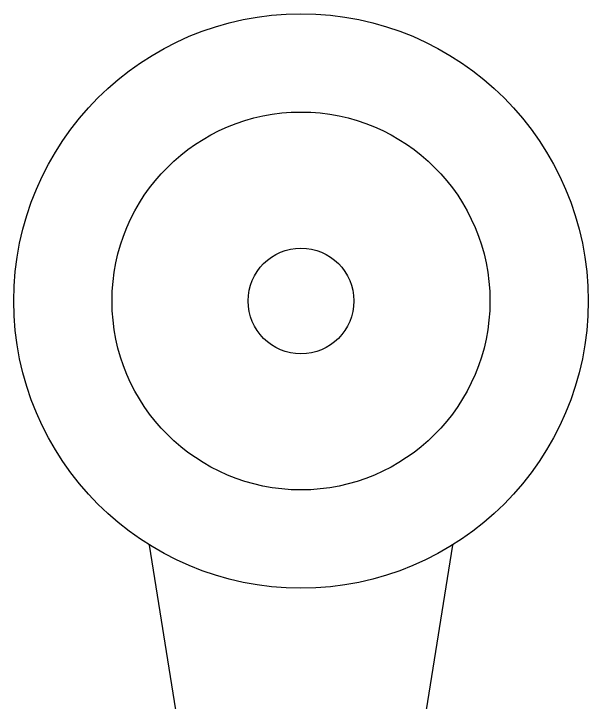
# Model space of a CAD drawing. Header units: millimetres. Extents: x -816 to 2660, y 734 to 4049.
# Drawn here: x -431.8 to -241.8, y 3821.3 to 4049 of the extents above; entities that cross this region are included whole.
import ezdxf

# ---------------------------------------------------------------- set-up
doc = ezdxf.new("R2010")
doc.units = ezdxf.units.MM

msp = doc.modelspace()

# ---------------------------------------------------------------- linework, layer by layer
at = {"color": 7, "linetype": 'Continuous', "lineweight": 25}
for p, q in [((-386.95, 3873.23), (-377.89, 3816)), ((-295.67, 3816), (-286.6, 3873.24))]:
    msp.add_line(p, q, dxfattribs=at)
for radius in [95, 62.5, 17.5]:
    msp.add_circle((-336.78, 3954), radius, dxfattribs=at)

doc.saveas('drawing.dxf')
